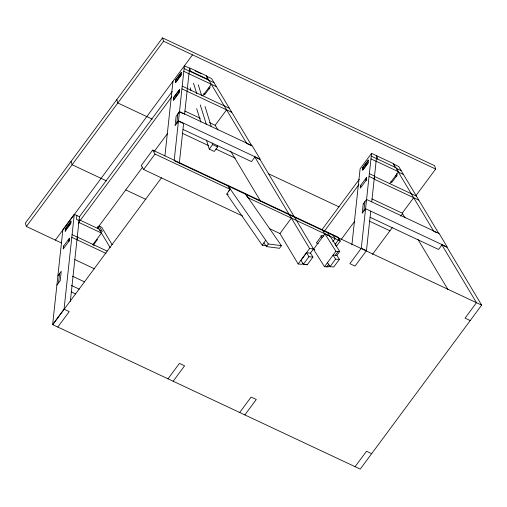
<?xml version="1.0" encoding="UTF-8"?>
<svg xmlns="http://www.w3.org/2000/svg" width="507" height="507" viewBox="0 0 507 507"><rect width="100%" height="100%" fill="white"/><g stroke="black" fill="none" stroke-linecap="round" stroke-linejoin="round"><path stroke-width="0.76" d="M360.597 187.818L360.769 185.264L366.491 177.532L366.2 180.258L360.477 187.977L360.775 185.258M470.223 320.557L465.058 318.13L476.485 302.698L441.92 244.938L447.085 247.359L481.65 305.119L360.236 469.114L52.627 324.626L62.862 229.747L74.288 214.309L79.453 216.736L70.315 301.462M58.565 282.836L59.566 273.565M63.426 248.664L63.724 245.946M65.593 231.091L65.815 229.05L71.119 221.882M69.028 241.104L69.32 238.379L63.527 246.206L63.236 248.931L69.028 241.104L69.44 238.22M52.627 324.626L64.053 309.188L74.288 214.309M76.874 215.526L76.462 219.328L79.041 220.545M78.268 223.638L79.079 222.535L79.377 219.816L99.055 229.063M164.927 155.826L172.976 81.253M175.441 82.311L175.663 80.271L181.379 72.552M181.233 73.914L181.081 75.277L175.809 82.4M176.753 123.435L177.824 113.828L179.497 111.565L252.099 145.667L260.218 159.223L178.496 120.843L184.402 65.815L189.567 68.242L184.599 114.322M179.332 163.121L183.597 123.594L178.432 121.173L174.167 160.694L481.65 305.119M351.896 244.932L360.109 168.793L371.542 153.355L393.711 163.774L394.757 167.12M362.676 169.801L362.898 167.76L368.202 160.592M366.371 177.691L366.079 180.416L366.491 177.532M363.893 210.975L364.894 201.697M370.731 211.14L366.466 250.661L355.039 266.099L349.874 263.672L361.307 248.234L371.542 153.355M371.732 201.862L376.707 155.782L377.747 159.135M68.832 241.364L69.25 238.48M179.421 89.663L179.009 92.547L173.407 100.107L173.705 97.388L179.301 89.821L179.06 92.718L173.457 100.278L173.628 97.724L179.351 89.993M266.764 245.686L262.258 245.23L226.787 194.029L230.273 189.035M262.258 245.23L265.738 240.242M266.473 246.586L268.311 243.956L281.379 245.673L279.541 248.31L266.473 246.586L263.9 242.878M415.854 195.784L435.646 169.046L434.607 165.694L162.506 37.886L25.35 223.143L26.396 226.49L61.48 242.973M26.396 226.49L163.546 41.232L162.506 37.886M55.371 240.103L192.527 54.845M79.339 216.895L172.196 91.469M80.379 220.241L171.822 96.729M57.893 275.827L61.246 271.296L60.244 280.574L56.892 285.105M228.372 191.564L230.051 189.301L227.668 185.321L152.658 150.091L141.231 165.529L143.608 169.503L242.834 216.109M97.388 228.232L142.638 167.114M154.42 151.194L167.621 133.366M176.823 123.106L178.496 120.843M178.432 121.173L175.08 125.698L176.081 116.42L179.434 111.895L183.306 113.714M143.608 169.503L155.041 154.065L152.658 150.091M202.711 95.836L211.286 84.257M93.313 245.077L97.515 239.405M210.221 87.172L204.619 94.739L203.827 93.415M52.753 324.683L161.46 177.856M57.792 327.053L69.218 311.615L64.053 309.188M217.997 130.02L215.164 125.28L226.591 109.842M217.148 145.433L217.617 146.929L214.265 151.454L209.271 149.115L212.623 144.584L212.16 143.088M255.053 156.802L251.497 161.594L183.09 129.462M168.007 378.818L179.434 363.38L184.599 365.807L173.166 381.245M303.002 263.101L302.09 264.337L298.154 263.97L279.953 233.543L291.379 218.105M363.044 169.889L368.316 162.766M322.027 229.639L359.267 179.339M298.154 263.97L309.587 248.531L313.516 248.899L310.316 253.221M312.908 257.1L308.972 256.732L303.376 264.293L307.305 264.66L312.908 257.1L310.525 253.12L306.596 252.752L300.993 260.319L303.376 264.293L307.185 264.819M324.486 231.078L358.893 184.599M329.569 265.212L328.302 266.929L324.486 266.701L313.516 249.292L324.943 233.854L330.07 236.161L339.728 251.491L336.87 255.351L333.055 255.122L335.59 259.147L339.405 259.375L333.802 266.935L329.994 266.714L327.459 262.689M332.82 241.731L335.102 238.645L332.725 234.671M339.082 239.082L335.266 244.228L336.458 246.218L340.267 241.072L337.89 237.092L245.274 193.592L247.657 197.572L340.267 241.072M341.021 239.703L354.691 221.236M324.486 266.701L335.913 251.263L339.728 251.491M326.781 266.84L328.904 263.97M335.349 255.262L338.207 251.402M389.946 183.325L398.515 171.746L396.138 167.773L376.46 158.526M329.994 266.714L335.59 259.147M239.697 412.495L251.123 397.057L256.288 399.484L244.862 414.922M405.068 217.89L402.235 213.149L413.661 197.711M372.493 254.349L392.285 227.611M400.771 216.153L402.653 213.605M442.123 244.672L438.568 249.463L370.161 217.332M355.071 466.687L366.504 451.249L371.669 453.676M313.516 249.292L314.796 249.869M163.546 41.232L435.646 169.046M195.271 70.923L201.279 73.743M371.238 156.169L376.403 158.596M184.098 68.629L214.068 82.704M401.138 170.574L395.973 168.147L393.514 164.04L398.679 166.467L438.973 233.803M376.162 161.245L398.515 171.746M370.94 158.894L376.105 161.315M183.807 71.354L216.445 86.684M398.35 172.127L403.515 174.554M395.542 175.758L396.835 176.366M208.314 88.269L209.6 88.877M369.349 173.673L374.515 176.1M182.209 86.133L229.373 108.289M416.443 196.158L374.445 176.43L374.153 179.148L418.826 200.132M369.052 176.398L374.217 178.819M181.918 88.858L231.756 112.262M184.827 111.027L200.347 118.315M209.518 122.624L215.164 125.28M371.897 198.896L402.235 213.149M250.61 145.332L246.738 143.506L206.444 76.17L211.609 78.598L251.903 145.934M434.455 231.68L436.394 232.593M212.623 144.584L217.617 146.929M152.201 119.132L117.827 102.984L116.787 99.638M182.273 133.259L208.77 145.699M215.931 149.064L235.261 158.146M268.203 173.616L339.088 206.913M369.166 221.039L389.927 230.799M361.307 248.234L366.466 250.661M155.041 154.065L230.051 189.301M323.922 236.218L321.983 235.311L316.387 242.878L318.32 243.785M226.787 194.029L228.201 194.688M269.242 228.518L279.953 233.543M312.889 249.019L314.315 249.685M106.483 180.885L72.108 164.737L71.069 161.391M125.812 189.967L145.864 199.384M99.79 230.286L102.37 231.503L99.042 225.938L101.628 227.149L112.123 244.697M79.079 222.535L101.438 233.036L92.863 244.615L94.156 245.223M72.095 234.627L77.26 237.054M107.148 251.092L77.394 237.118L77.102 239.836L106.026 253.424M71.804 237.352L76.969 239.773M74.84 259.584L94.6 268.862M72.457 276.207L84.625 281.917M71.436 285.473L79.276 289.155M71.449 291.943L75.72 293.952M281.379 245.673L245.242 193.497L227.637 185.232L268.311 243.956M324.943 233.854L335.913 251.263M336.87 255.351L339.405 259.375M320.861 235.768L322.084 237.713M396.766 169.477L433.808 231.376M396.493 173.717L397.292 175.042L391.689 182.609L390.897 181.284M418.041 239.564L448.03 289.687M327.389 232.162L329.765 236.135M322.224 229.734L324.6 233.714M313.516 248.899L260.015 159.49L254.85 157.069L309.587 248.531M306.596 252.752L308.972 256.732M230.565 151.016L260.56 201.14M97.572 226.578L110.215 247.714M198.262 84.789L201.526 95.272M205.024 106.502L211.318 126.712M193.509 83.199L196.773 93.675M200.265 104.905L206.33 124.373M190.15 87.724L191.088 90.721M196.684 108.688L200.88 122.162M206.476 140.128L209.271 149.115M178.546 77.337A0.83 0.748 6.2 0 1 178.787 77.013M68.439 225.83A0.83 0.748 6.2 0 1 68.673 225.507M69.06 225.342A0.83 0.748 6.2 0 1 69.275 225.336M335.247 243.626A0.83 0.355 -64.8 0 1 335.742 243.677A0.83 0.355 -64.8 0 1 335.412 244.685M365.642 165.067A0.83 0.748 6.2 0 1 365.781 164.699M65.422 228.613L65.13 231.331L70.733 223.764L71.024 221.046L65.422 228.613M175.65 79.96L175.359 82.685L180.961 75.118L181.252 72.4L175.65 79.96M362.79 167.5L362.492 170.225L368.095 162.658L368.386 159.939L362.79 167.5M363.215 203.966L362.213 213.238L365.566 208.713L447.282 247.093L439.17 233.537L366.567 199.435L363.215 203.966M206.641 75.904L189.637 67.913L190.676 71.265L207.686 79.25L206.641 75.904"/></g></svg>
